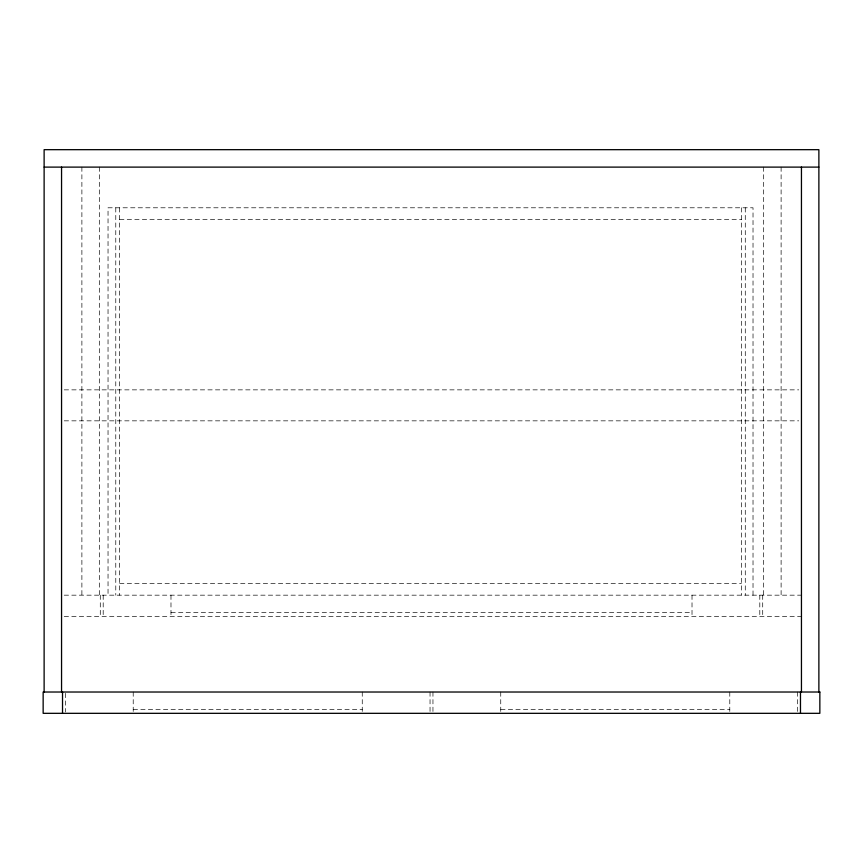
<?xml version="1.0" encoding="UTF-8"?>
<svg xmlns="http://www.w3.org/2000/svg" width="863" height="863" viewBox="0 0 863 863"><rect width="100%" height="100%" fill="white"/><g stroke="black" fill="none" stroke-linecap="round" stroke-linejoin="round"><path stroke-width="0.65" stroke-dasharray="4.32 3.24" d="M119.655 219.407L741.403 219.407M64.25 389.86L798.75 389.86M64.25 420.842L798.75 420.842M119.655 583.55L741.403 583.55M64.218 595.168L801.447 595.168M170.982 612.601L692.018 612.601M64.218 616.473L801.447 616.473M133.215 709.451L362.255 709.451M500.745 709.451L729.785 709.451M797.574 692.018L797.574 711.986M781.112 167.109L781.112 595.168M763.679 167.109L763.679 595.168M762.709 595.168L762.709 616.473M759.807 595.168L759.807 616.473M753.021 595.168L753.021 207.789L108.037 207.789L108.037 595.168M745.276 207.789L745.276 595.168M741.403 207.789L741.403 595.168M729.785 692.018L729.785 711.986M692.018 595.168L692.018 616.473M500.745 692.018L500.745 713.323M432.956 692.018L432.956 711.986M430.044 692.018L430.044 711.986M362.255 692.018L362.255 713.323M170.982 595.168L170.982 616.473M133.215 692.018L133.215 713.323M119.655 207.789L119.655 595.168M115.782 207.789L115.782 595.168M103.193 595.168L103.193 616.473M100.291 595.168L100.291 616.473M99.321 167.109L99.321 595.168M81.888 167.109L81.888 595.168M65.426 693.345L65.426 711.986"/><path stroke-width="1.29" d="M44.121 167.109L818.879 167.109M818.879 692.018L818.879 149.677L44.121 149.677L44.121 692.018M801.447 167.109L801.447 692.018M800.476 692.018L800.476 713.323M62.524 692.018L62.524 713.323M61.553 167.109L61.553 692.018M819.85 692.018L43.15 692.018L43.15 713.323L819.85 713.323L819.85 692.018"/></g></svg>
